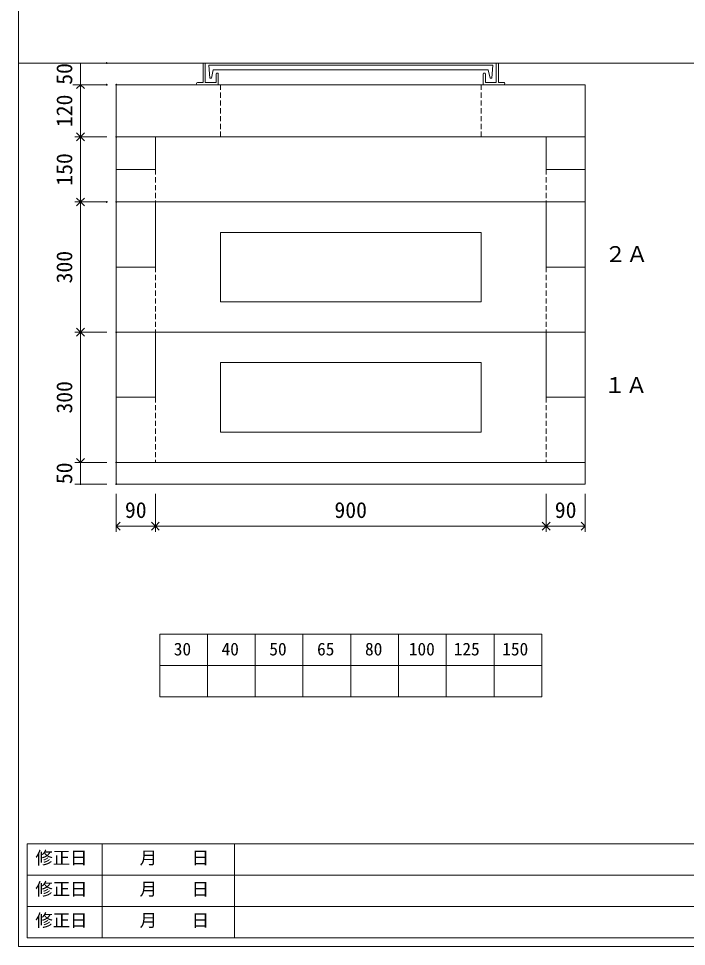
# Model space of a CAD drawing. Units: millimetres, scale not verified. Extents: x -4890 to 18490, y -2304 to 2304.
# Drawn here: x -1230 to 308, y -1971 to 167 of the extents above; entities that cross this region are included whole.
import ezdxf
from ezdxf.enums import TextEntityAlignment as Align

# ---------------------------------------------------------------- set-up
doc = ezdxf.new("R2010")
doc.units = ezdxf.units.MM
doc.header["$LTSCALE"] = 10
doc.header["$PDMODE"] = 32
doc.header["$PDSIZE"] = 2
for name, pattern in [('DASHED1', [1.8, 1.2, -0.6]), ('USER2', [50.8, 31.75, -6.35, 6.35, -6.35]), ('USER5', [3.185, 0.01, -3.175])]:
    doc.linetypes.add(name, pattern=pattern)
for name, color, linetype, lineweight in [('0-1_Defpoints', 7, 'USER2', 5), ('0-2_waku', 7, 'Continuous', 18), ('0-3_gaikei', 7, 'Continuous', 18), ('0-4_kakure', 7, 'USER5', 18), ('0-5_sunpou', 7, 'Continuous', 5), ('0-8_uchigawa', 6, 'Continuous', 18), ('0-A_futa', 3, 'Continuous', 18), ('0-B_GL', 4, 'Continuous', 18), ('0-D_文字１', 7, 'Continuous', 18)]:
    doc.layers.add(name, color=color, linetype=linetype, lineweight=lineweight)
doc.styles.add('ＭＳ ゴシック', font='')
doc.styles.get('ＭＳ ゴシック').set_extended_font_data('MS Gothic')

# ---------------------------------------------------------------- blocks, each defined once
blk = doc.blocks.new('_Open90')
at = {"layer": '0-5_sunpou'}
blk.add_line((0, 0), (-1, 0), dxfattribs=at)
blk.add_lwpolyline([(-0.5, 0.5), (0, 0), (-0.5, -0.5)], dxfattribs=at)
blk = doc.blocks.new('D70')
at = {"layer": '0-1_Defpoints'}
for p in [(442.32, 2214.36), (359.96, 2094.36), (442.32, 2094.36)]:
    blk.add_point(p, dxfattribs=at)
at = {"layer": '0-5_sunpou'}
for p, q in [((420.32, 2214.36), (346.96, 2214.36)), ((359.96, 2196.36), (359.96, 2112.36)), ((420.32, 2094.36), (346.96, 2094.36))]:
    blk.add_line(p, q, dxfattribs=at)
at = {"layer": '0-5_sunpou', "xscale": 18, "yscale": 18}
for p, rotation in [((359.96, 2214.36), 90), ((359.96, 2094.36), 270)]:
    blk.add_blockref('_Open90', p, dxfattribs=dict(at, rotation=rotation))
at = {"layer": '0-5_sunpou', "style": 'ＭＳ ゴシック'}
blk.add_text('120', height=36.66, rotation=90, dxfattribs=at).set_placement((351.96, 2116.86), align=Align.BOTTOM_LEFT)
blk = doc.blocks.new('D71')
at = {"layer": '0-1_Defpoints'}
for p in [(442.32, 1944.36), (359.96, 1644.36), (442.32, 1644.36)]:
    blk.add_point(p, dxfattribs=at)
at = {"layer": '0-5_sunpou'}
for p, q in [((420.32, 1944.36), (346.96, 1944.36)), ((359.96, 1926.36), (359.96, 1662.36)), ((420.32, 1644.36), (346.96, 1644.36))]:
    blk.add_line(p, q, dxfattribs=at)
at = {"layer": '0-5_sunpou', "xscale": 18, "yscale": 18}
for p, rotation in [((359.96, 1944.36), 90), ((359.96, 1644.36), 270)]:
    blk.add_blockref('_Open90', p, dxfattribs=dict(at, rotation=rotation))
at = {"layer": '0-5_sunpou', "style": 'ＭＳ ゴシック'}
blk.add_text('300', height=36.66, rotation=90, dxfattribs=at).set_placement((351.96, 1756.86), align=Align.BOTTOM_LEFT)
blk = doc.blocks.new('D72')
at = {"layer": '0-1_Defpoints'}
for p in [(442.32, 1644.36), (359.96, 1344.36), (442.32, 1344.36)]:
    blk.add_point(p, dxfattribs=at)
at = {"layer": '0-5_sunpou'}
for p, q in [((420.32, 1644.36), (346.96, 1644.36)), ((359.96, 1626.36), (359.96, 1362.36)), ((420.32, 1344.36), (346.96, 1344.36))]:
    blk.add_line(p, q, dxfattribs=at)
at = {"layer": '0-5_sunpou', "xscale": 18, "yscale": 18}
for p, rotation in [((359.96, 1644.36), 90), ((359.96, 1344.36), 270)]:
    blk.add_blockref('_Open90', p, dxfattribs=dict(at, rotation=rotation))
at = {"layer": '0-5_sunpou', "style": 'ＭＳ ゴシック'}
blk.add_text('300', height=36.66, rotation=90, dxfattribs=at).set_placement((351.96, 1456.86), align=Align.BOTTOM_LEFT)
blk = doc.blocks.new('D76')
at = {"layer": '0-1_Defpoints'}
for p in [(420.32, 2264.36), (359.96, 2214.36), (420.32, 2214.36)]:
    blk.add_point(p, dxfattribs=at)
at = {"layer": '0-5_sunpou'}
for p, q in [((398.32, 2264.36), (346.96, 2264.36)), ((359.96, 2264.36), (359.96, 2214.36)), ((398.32, 2214.36), (346.96, 2214.36))]:
    blk.add_line(p, q, dxfattribs=at)
at = {"layer": '0-5_sunpou', "style": 'ＭＳ ゴシック'}
blk.add_text('50', height=36.66, rotation=90, dxfattribs=at).set_placement((351.96, 2214.36), align=Align.BOTTOM_LEFT)
blk = doc.blocks.new('D86')
at = {"layer": '0-1_Defpoints'}
for p in [(442.32, 2094.36), (359.96, 1944.36), (420.32, 1944.36)]:
    blk.add_point(p, dxfattribs=at)
at = {"layer": '0-5_sunpou'}
for p, q in [((420.32, 2094.36), (346.96, 2094.36)), ((359.96, 2076.36), (359.96, 1962.36)), ((398.32, 1944.36), (346.96, 1944.36))]:
    blk.add_line(p, q, dxfattribs=at)
at = {"layer": '0-5_sunpou', "xscale": 18, "yscale": 18}
for p, rotation in [((359.96, 2094.36), 90), ((359.96, 1944.36), 270)]:
    blk.add_blockref('_Open90', p, dxfattribs=dict(at, rotation=rotation))
at = {"layer": '0-5_sunpou', "style": 'ＭＳ ゴシック'}
blk.add_text('150', height=36.66, rotation=90, dxfattribs=at).set_placement((351.96, 1981.86), align=Align.BOTTOM_LEFT)
blk = doc.blocks.new('D90')
at = {"layer": '0-1_Defpoints'}
for p in [(442.32, 1344.36), (359.96, 1294.36), (442.32, 1294.36)]:
    blk.add_point(p, dxfattribs=at)
at = {"layer": '0-5_sunpou'}
for p, q in [((420.32, 1344.36), (346.96, 1344.36)), ((359.96, 1344.36), (359.96, 1294.36)), ((420.32, 1294.36), (346.96, 1294.36))]:
    blk.add_line(p, q, dxfattribs=at)
at = {"layer": '0-5_sunpou', "style": 'ＭＳ ゴシック'}
blk.add_text('50', height=36.66, rotation=90, dxfattribs=at).set_placement((351.96, 1294.36), align=Align.BOTTOM_LEFT)

msp = doc.modelspace()

# ---------------------------------------------------------------- linework, layer by layer
at = {"layer": '0-2_waku'}
for p, q in [((-1230, 2304.11), (-1230, -1970.89)), ((-905, -1251.89), (-905, -1395.89)), ((-905, -1251.89), (-905, -1395.89)), ((-905, -1251.89), (-905, -1395.89)), ((-905, -1251.89), (-905, -1395.89)), ((-905, -1251.89), (-25, -1251.89)), ((-795, -1251.89), (-795, -1395.89)), ((-685, -1251.89), (-685, -1395.89)), ((-685, -1251.89), (-685, -1395.89)), ((-575, -1251.89), (-575, -1395.89)), ((-465, -1251.89), (-465, -1395.89)), ((-355, -1251.89), (-355, -1395.89)), ((-245, -1251.89), (-245, -1395.89)), ((-135, -1251.89), (-135, -1395.89)), ((-25, -1251.89), (-25, -1395.89)), ((-905, -1323.89), (-25, -1323.89)), ((-905, -1395.89), (-25, -1395.89)), ((-1210, -1734.89), (-1210, -1950.89)), ((-1210, -1734.89), (818, -1734.89)), ((-1037.5, -1734.89), (-1037.5, -1950.89)), ((-732.5, -1734.89), (-732.5, -1950.89)), ((-732.5, -1734.89), (-732.5, -1950.89)), ((-1210, -1806.89), (818, -1806.89)), ((-1210, -1878.89), (530, -1878.89)), ((-1210, -1950.89), (818, -1950.89)), ((-1230, -1970.89), (4890, -1970.89)), ((-1230, -1970.89), (4890, -1970.89))]:
    msp.add_line(p, q, dxfattribs=at)
at = {"layer": '0-3_gaikei'}
for p, q in [((-1005, 14.11), (75, 14.11)), ((-1005, -105.89), (-1005, 14.11)), ((75, -105.89), (75, 14.11)), ((75, -105.89), (-1005, -105.89)), ((75, -105.89), (-1005, -105.89)), ((75, -105.89), (-1005, -105.89)), ((75, -105.89), (-1005, -105.89)), ((75, -105.89), (-1005, -105.89)), ((-915, -105.89), (-1005, -105.89)), ((-1005, -105.89), (-915, -105.89)), ((-1005, -105.89), (75, -105.89)), ((-1005, -105.89), (75, -105.89)), ((-1005, -105.89), (75, -105.89)), ((-1005, -105.89), (75, -105.89)), ((-1005, -105.89), (75, -105.89)), ((-1005, -105.89), (75, -105.89)), ((-1005, -105.89), (75, -105.89)), ((-1005, -105.89), (75, -105.89)), ((-1005, -105.89), (-1005, -255.89)), ((-915, -105.89), (-15, -105.89)), ((-915, -105.89), (-15, -105.89)), ((-915, -105.89), (-15, -105.89)), ((-915, -180.89), (-915, -105.89)), ((-75, -105.89), (-855, -105.89)), ((-15, -105.89), (75, -105.89)), ((-15, -105.89), (75, -105.89)), ((-15, -180.89), (-15, -105.89)), ((75, -105.89), (75, -255.89)), ((-1005, -180.89), (-915, -180.89)), ((-15, -180.89), (75, -180.89)), ((-1005, -405.89), (-1005, -255.89)), ((-1005, -255.89), (75, -255.89)), ((-1005, -255.89), (75, -255.89)), ((-1005, -255.89), (75, -255.89)), ((-1005, -255.89), (75, -255.89)), ((-1005, -255.89), (75, -255.89)), ((-1005, -255.89), (75, -255.89)), ((-1005, -255.89), (75, -255.89)), ((-1005, -255.89), (75, -255.89)), ((-1005, -255.89), (75, -255.89)), ((-1005, -255.89), (75, -255.89)), ((-1005, -255.89), (75, -255.89)), ((-915, -255.89), (-915, -405.89)), ((-915, -255.89), (-915, -405.89)), ((-915, -255.89), (-915, -405.89)), ((-915, -255.89), (-915, -405.89)), ((-915, -255.89), (-915, -405.89)), ((-15, -255.89), (-15, -405.89)), ((-15, -255.89), (-15, -405.89)), ((-15, -255.89), (-15, -405.89)), ((-15, -255.89), (-15, -405.89)), ((-15, -255.89), (-15, -405.89)), ((75, -405.89), (75, -255.89)), ((-1005, -405.89), (-1005, -555.89)), ((-1005, -405.89), (-1005, -555.89)), ((-1005, -405.89), (-1005, -555.89)), ((-1005, -405.89), (-1005, -555.89)), ((-1005, -405.89), (-1005, -555.89)), ((-915, -405.89), (-1005, -405.89)), ((-915, -405.89), (-1005, -405.89)), ((-915, -405.89), (-1005, -405.89)), ((-915, -405.89), (-1005, -405.89)), ((-915, -405.89), (-1005, -405.89)), ((75, -405.89), (-15, -405.89)), ((75, -405.89), (-15, -405.89)), ((75, -405.89), (-15, -405.89)), ((75, -405.89), (-15, -405.89)), ((75, -405.89), (-15, -405.89)), ((75, -405.89), (75, -555.89)), ((75, -405.89), (75, -555.89)), ((75, -405.89), (75, -555.89)), ((75, -405.89), (75, -555.89)), ((75, -405.89), (75, -555.89)), ((75, -555.89), (-1005, -555.89)), ((75, -555.89), (-1005, -555.89)), ((75, -555.89), (-1005, -555.89)), ((75, -555.89), (-1005, -555.89)), ((75, -555.89), (-1005, -555.89)), ((-1005, -705.89), (-1005, -555.89)), ((-915, -555.89), (-915, -705.89)), ((-915, -555.89), (-915, -705.89)), ((-915, -555.89), (-915, -705.89)), ((-915, -555.89), (-915, -705.89)), ((-915, -555.89), (-915, -705.89)), ((-915, -555.89), (-15, -555.89)), ((-75, -555.89), (-855, -555.89)), ((-15, -555.89), (-15, -705.89)), ((-15, -555.89), (-15, -705.89)), ((-15, -555.89), (-15, -705.89)), ((-15, -555.89), (-15, -705.89)), ((-15, -555.89), (-15, -705.89)), ((75, -705.89), (75, -555.89)), ((-1005, -705.89), (-1005, -855.89)), ((-1005, -705.89), (-1005, -855.89)), ((-1005, -705.89), (-1005, -855.89)), ((-1005, -705.89), (-1005, -855.89)), ((-1005, -705.89), (-1005, -855.89)), ((-915, -705.89), (-1005, -705.89)), ((-915, -705.89), (-1005, -705.89)), ((-915, -705.89), (-1005, -705.89)), ((-915, -705.89), (-1005, -705.89)), ((-915, -705.89), (-1005, -705.89)), ((75, -705.89), (-15, -705.89)), ((75, -705.89), (-15, -705.89)), ((75, -705.89), (-15, -705.89)), ((75, -705.89), (-15, -705.89)), ((75, -705.89), (-15, -705.89)), ((75, -705.89), (75, -855.89)), ((75, -705.89), (75, -855.89)), ((75, -705.89), (75, -855.89)), ((75, -705.89), (75, -855.89)), ((75, -705.89), (75, -855.89)), ((-1005, -905.89), (-1005, -855.89)), ((75, -855.89), (-1005, -855.89)), ((75, -855.89), (-1005, -855.89)), ((75, -855.89), (-1005, -855.89)), ((75, -855.89), (-1005, -855.89)), ((75, -855.89), (-1005, -855.89)), ((-75, -855.89), (-855, -855.89)), ((75, -905.89), (75, -855.89)), ((75, -905.89), (-1005, -905.89)), ((75, -905.89), (-1005, -905.89)), ((75, -905.89), (-1005, -905.89))]:
    msp.add_line(p, q, dxfattribs=at)
at = {"layer": '0-4_kakure', "linetype": 'DASHED1', "lineweight": 5}
for p, q in [((-765, -105.89), (-765, 14.11)), ((-165, -105.89), (-165, 14.11)), ((-915, -180.89), (-915, -255.89)), ((-15, -180.89), (-15, -255.89)), ((-915, -405.89), (-915, -555.89)), ((-15, -405.89), (-15, -555.89)), ((-915, -705.89), (-915, -855.89)), ((-15, -705.89), (-15, -855.89))]:
    msp.add_line(p, q, dxfattribs=at)
at = {"layer": '0-5_sunpou'}
for p, q in [((-1027, 64.11), (-1104.86, 64.11)), ((-1027, 14.11), (-1104.86, 14.11)), ((-1005, -927.89), (-1005, -1015.81)), ((-915, -927.89), (-915, -1015.81)), ((-915, -927.89), (-915, -1015.81)), ((-15, -927.89), (-15, -1015.81)), ((-15, -927.89), (-15, -1015.81)), ((75, -927.89), (75, -1015.81)), ((-987, -1002.81), (-933, -1002.81)), ((-897, -1002.81), (-33, -1002.81)), ((3, -1002.81), (57, -1002.81))]:
    msp.add_line(p, q, dxfattribs=at)
at = {"layer": '0-8_uchigawa'}
for p, q in [((-165, -325.89), (-765, -325.89)), ((-765, -325.89), (-765, -485.89)), ((-165, -325.89), (-165, -485.89)), ((-165, -485.89), (-765, -485.89)), ((-165, -625.89), (-765, -625.89)), ((-765, -625.89), (-765, -785.89)), ((-165, -625.89), (-165, -785.89)), ((-165, -785.89), (-765, -785.89))]:
    msp.add_line(p, q, dxfattribs=at)
at = {"layer": '0-A_futa'}
for p, q in [((-805, 62.11), (-805, 19.11)), ((-800, 64.11), (-800, 19.11)), ((-792.19, 59.61), (-137.86, 59.61)), ((-792.19, 59.61), (-789.7, 29.61)), ((-781.67, 48.61), (-785.99, 29.61)), ((-781.67, 48.61), (-148.33, 48.61)), ((-148.33, 48.61), (-144.01, 29.61)), ((-137.86, 59.61), (-140.11, 29.61)), ((-130, 64.11), (-130, 19.11)), ((-125, 62.11), (-125, 19.11)), ((-789.7, 29.61), (-785.99, 29.61)), ((-775, 39.11), (-775, 19.11)), ((-773, 41.11), (-772, 41.11)), ((-770, 39.11), (-770, 14.11)), ((-160, 39.11), (-160, 14.11)), ((-157, 41.11), (-158, 41.11)), ((-155, 39.11), (-155, 19.11)), ((-140.11, 29.61), (-144.01, 29.61)), ((-820, 17.11), (-820, 16.11)), ((-818, 19.11), (-805, 19.11)), ((-770, 14.11), (-818, 14.11)), ((-800, 19.11), (-775, 19.11)), ((-160, 14.11), (-112, 14.11)), ((-130, 19.11), (-155, 19.11)), ((-112, 19.11), (-125, 19.11)), ((-110, 17.11), (-110, 16.11))]:
    msp.add_line(p, q, dxfattribs=at)
for centre, start, end in [((-773, 39.11), 90, 180), ((-772, 39.11), 0, 90), ((-158, 39.11), 90, 180), ((-157, 39.11), 0, 90), ((-818, 17.11), 90, 180), ((-818, 16.11), 180, 270), ((-112, 17.11), 0, 90), ((-112, 16.11), 270, 0)]:
    msp.add_arc(centre, 2, start, end, dxfattribs=at)
at = {"layer": '0-B_GL'}
msp.add_line((-1230, 64.11), (4890, 64.11), dxfattribs=at)
msp.add_line((-1230, 64.11), (4890, 64.11), dxfattribs=at)
msp.add_line((-1230, 64.11), (4890, 64.11), dxfattribs=at)

# ---------------------------------------------------------------- block references
at = {"layer": '0-5_sunpou'}
for name in ['D76', 'D70', 'D86', 'D71', 'D72', 'D90']:
    msp.add_blockref(name, (-1447.32, -2200.25), dxfattribs=at)
at = {"layer": '0-5_sunpou', "xscale": 18, "yscale": 18, "rotation": 180}
for p in [(-1005, -1002.81), (-915, -1002.81), (-15, -1002.81)]:
    msp.add_blockref('_Open90', p, dxfattribs=at)
at = {"layer": '0-5_sunpou', "xscale": 18, "yscale": 18}
for p in [(-915, -1002.81), (-15, -1002.81), (75, -1002.81)]:
    msp.add_blockref('_Open90', p, dxfattribs=at)

# ---------------------------------------------------------------- texts
at = {"layer": '0-5_sunpou', "style": 'ＭＳ ゴシック'}
for s, p in [('90', (-985, -994.81)), ('900', (-502.5, -994.81)), ('90', (5, -994.81))]:
    msp.add_text(s, height=36.66, dxfattribs=at).set_placement(p, align=Align.BOTTOM_LEFT)
at = {"layer": '0-D_文字１', "style": 'ＭＳ ゴシック'}
for s, height, p in [('２Ａ', 36.66, (119.63, -405.33)), ('１Ａ', 36.66, (118.31, -707.2)), ('30', 29.33, (-872.54, -1309.33)), ('40', 29.33, (-762.54, -1309.33)), ('50', 29.33, (-652.54, -1309.33)), ('65', 29.33, (-542.54, -1309.33)), ('80', 29.33, (-432.14, -1309.33)), ('100', 29.33, (-331.26, -1309.33)), ('125', 29.33, (-227.87, -1309.33)), ('150', 29.33, (-116.11, -1309.33)), ('修正日', 29.33, (-1191.35, -1790.18)), ('\u3000\u3000月\u3000\u3000日', 29.33, (-1031.2, -1790.18)), ('修正日', 29.33, (-1191.35, -1862.18)), ('\u3000\u3000月\u3000\u3000日', 29.33, (-1031.2, -1862.18)), ('修正日', 29.33, (-1191.35, -1934.18)), ('\u3000\u3000月\u3000\u3000日', 29.33, (-1031.2, -1934.18))]:
    msp.add_text(s, height=height, dxfattribs=at).set_placement(p, align=Align.BOTTOM_LEFT)

doc.saveas('drawing.dxf')
